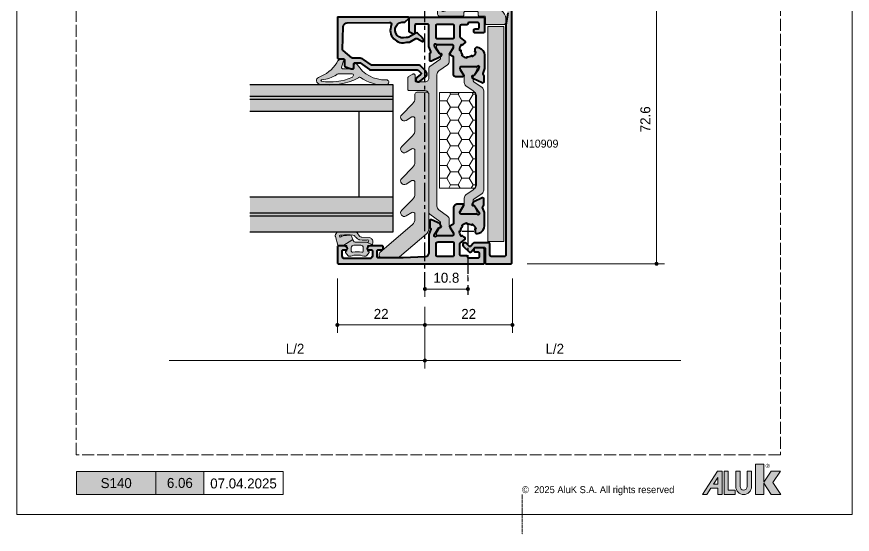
# Model space of a CAD drawing. Header units: millimetres. Extents: x -576 to 4430, y -1196 to 2690.
# Drawn here: x 1300 to 1510, y -5 to 125 of the extents above; entities that cross this region are included whole.
import ezdxf
from ezdxf.enums import TextEntityAlignment as Align

# ---------------------------------------------------------------- set-up
doc = ezdxf.new("R2010")
doc.units = ezdxf.units.MM
doc.header["$LTSCALE"] = 0.25
doc.header["$MEASUREMENT"] = 0
for name, pattern in [('ACAD_ISO02W100', [15, 12, -3]), ('CENTER', [2, 1.25, -0.25, 0.25, -0.25]), ('DOT2', [0.125, 0, -0.125])]:
    doc.linetypes.add(name, pattern=pattern)
doc.layers.get('0').update_dxf_attribs({"lineweight": 5})
doc.layers.get('Defpoints').update_dxf_attribs({"lineweight": 5})
for name, color, linetype in [('01_ALUK Logo', 7, 'Continuous'), ('ASSI', 1, 'CENTER'), ('GOMMA', 3, 'Continuous'), ('VETRO', 6, 'Continuous')]:
    doc.layers.add(name, color=color, linetype=linetype)
for name, color, linetype, lineweight in [('01_Aluminum', 4, 'Continuous', 40), ('01_Dimension', 251, 'Continuous', 9), ('01_External Border', 150, 'Continuous', 20), ('01_Fill Glass', 254, 'Continuous', 0), ('01_Fill Plastic', 253, 'Continuous', 0), ('01_Fill Polyamide', 10, 'Continuous', 0), ('01_Fill Various', 137, 'Continuous', 5), ('01_Glazing', 6, 'Continuous', 25), ('01_Plastic', 3, 'Continuous', 20), ('01_Polyamide', 201, 'Continuous', 20), ('01_Text', 40, 'Continuous', 25), ('01_Thin line', 8, 'Continuous', 9)]:
    doc.layers.add(name, color=color, linetype=linetype, lineweight=lineweight)
for name, color, linetype, lineweight, true_color in [('01_Fill 2°material', 7, 'Continuous', 0, 0xbfbfbf), ('01_Fill Aluminum', 7, 'Continuous', 0, 0xdcdcdc), ('01_Text [White]', 7, 'Continuous', 25, 0xffffff)]:
    doc.layers.add(name, color=color, linetype=linetype, lineweight=lineweight, true_color=true_color)
doc.layers.add('01_Fill Border Grey', color=7, linetype='Continuous', true_color=0x555655)
doc.layers.add('02_Block Frame', color=7, linetype='Continuous', lineweight=5, true_color=0xe2001a, plot=False)
doc.layers.add('02_Layout Grid', color=252, linetype='DOT2', lineweight=5, plot=False, transparency=0.5)
doc.styles.add('ALUK Main&Secondary Titles', font='GOTHIC.TTF')
doc.styles.add('Aluk Text', font='GOTHIC.TTF')
doc.styles.get("Standard").update_dxf_attribs({"font": 'arial.ttf'})
doc.dimstyles.new('ALUK Manual 1-1', dxfattribs={"dimtxt": 2.5, "dimasz": 1, "dimexe": 2, "dimexo": 4, "dimgap": 1.5, "dimtad": 3, "dimdec": 1, "dimdsep": 46, "dimtxsty": 'Aluk Text', "dimblk": 'DOT', "dimcen": 0, "dimclrd": 256, "dimclre": 256, "dimclrt": 2, "dimaunit": 1, "dimadec": 0, "dimazin": 0, "dimtfac": 0.7, "dimtdec": 1, "dimtmove": 0, "dimatfit": 3, "dimldrblk": 'DOT', "dimfxl": 1, "dimtolj": 2, "dimlwd": -1, "dimlwe": -1, "dimarcsym": 0})

# ---------------------------------------------------------------- blocks, each defined once
blk = doc.blocks.new('serie_')
at = {"layer": '01_Text [White]', "color": 7, "true_color": 0xffffff, "insert": (10, -2.87), "char_height": 2.5, "attachment_point": 5, "style": 'ALUK Main&Secondary Titles'}
blk.add_mtext_dynamic_manual_height_columns('S140', width=20, gutter_width=12.5, heights=[0], dxfattribs=at)
blk = doc.blocks.new('V31015')
at = {"layer": '01_Fill Plastic', "ltscale": 0.25}
h = blk.add_hatch(color=256, dxfattribs=at)
h.dxf.hatch_style = 1
h.paths.add_polyline_path([(4.54, -1.94, 0.243183), (5.6, 0.1), (5.6, 1.1, 0.414214), (5.1, 1.6), (0.8, 1.6, 0.414214), (0.5, 1.3), (0.5, -0.2, -0.414214), (0.2, -0.5), (-1, -0.5, 0.414214), (-1.3, -0.8), (-1.3, -1.4, -0.414214), (-1.6, -1.7), (-4.6, -1.7, -0.414214), (-4.9, -1.4), (-4.9, -0.8, 0.414214), (-5.2, -0.5), (-11, -0.5, 0.414214), (-11.5, -1), (-11.5, -2.1, 0.414214), (-10.8, -2.8, 0.414214), (-10.5, -2.5), (-10.5, -2, -0.414214), (-10.2, -1.7), (-10.03, -1.7, -0.267949), (-9.16, -2.2), (-8.17, -3.92, -0.131652), (-8.1, -4.17), (-8.1, -4.43, -0.131652), (-8.17, -4.68), (-9.16, -6.4, -0.267949), (-10.03, -6.9), (-10.2, -6.9, -0.414214), (-10.5, -6.6), (-10.5, -6.1, 0.414214), (-10.8, -5.8, 0.414214), (-11.5, -6.5), (-11.5, -7.62, -0.339454), (-11.87, -8.1), (-15.23, -9, 0.339454), (-15.6, -9.48), (-15.6, -9.9, 0.414214), (-14.6, -10.9), (-8.2, -10.9, 0.436487), (-7.7, -10.36), (-7.7, -10.1, -0.414214), (-7.5, -9.9), (-7.05, -9.9, 0.414214), (-6.8, -9.65), (-6.8, -9.25, 0.414214), (-7.05, -9), (-7.5, -9, -0.414214), (-7.7, -8.8), (-7.7, -7.81, -0.198912), (-7.56, -7.45), (-4.89, -4.79, -0.198912), (-4.68, -4.7), (-3.35, -4.7), (-3.05, -4.4), (-2.75, -4.7), (-1.43, -4.7, -0.198912), (-1.22, -4.79), (1.45, -7.45, -0.198912), (1.6, -7.81), (1.6, -8.8, -0.414214), (1.4, -9), (0.95, -9, 0.414214), (0.7, -9.25), (0.7, -9.65, 0.414214), (0.95, -9.9), (1.4, -9.9, -0.414214), (1.6, -10.1), (1.6, -10.4, 0.414214), (2.1, -10.9), (6.8, -10.9, 0.414214), (7.3, -10.4), (7.3, -4.4, 0.414214), (6.8, -3.9), (5.75, -3.9, 0.334223), (5.27, -4.26, 0.051425), (5.02, -5.68, -1), (3.02, -5.53, -0.058029), (3.42, -3.48, -0.163247)])
at = {"layer": '01_Plastic'}
blk.add_lwpolyline([(-7.7, -10.4, -0.414214), (-8.2, -10.9), (-14.6, -10.9, -0.414214), (-15.6, -9.9), (-15.6, -9.48, -0.339454), (-15.23, -9), (-11.87, -8.1, 0.339454), (-11.5, -7.62), (-11.5, -6.5, -0.414214), (-10.8, -5.8, -0.414214), (-10.5, -6.1), (-10.5, -6.6, 0.414214), (-10.2, -6.9), (-10.03, -6.9, 0.267949), (-9.16, -6.4), (-8.17, -4.68, 0.131652), (-8.1, -4.43), (-8.1, -4.17, 0.131652), (-8.17, -3.92), (-9.16, -2.2, 0.267949), (-10.03, -1.7), (-10.2, -1.7, 0.414214), (-10.5, -2), (-10.5, -2.5, -0.414214), (-10.8, -2.8, -0.414214), (-11.5, -2.1), (-11.5, -1, -0.414214), (-11, -0.5), (-5.2, -0.5, -0.414214), (-4.9, -0.8), (-4.9, -1.4, 0.414214), (-4.6, -1.7), (-1.6, -1.7, 0.414214), (-1.3, -1.4), (-1.3, -0.8, -0.414214), (-1, -0.5), (0.2, -0.5, 0.414214), (0.5, -0.2), (0.5, 1.3, -0.414214), (0.8, 1.6), (5.1, 1.6, -0.414214), (5.6, 1.1), (5.6, 0.1, -0.243183), (4.54, -1.94, 0.163247), (3.42, -3.48, 0.058029), (3.02, -5.53, 1), (5.02, -5.68, -0.051425), (5.27, -4.26, -0.334223), (5.75, -3.9), (6.8, -3.9, -0.414214), (7.3, -4.4), (7.3, -10.4, -0.414214), (6.8, -10.9), (2.1, -10.9, -0.414214), (1.6, -10.4), (1.6, -10.1, 0.414214), (1.4, -9.9), (0.95, -9.9, -0.414214), (0.7, -9.65), (0.7, -9.25, -0.414214), (0.95, -9), (1.4, -9, 0.414214), (1.6, -8.8), (1.6, -7.81, 0.198912), (1.45, -7.45), (-1.22, -4.79, 0.198912), (-1.43, -4.7), (-2.75, -4.7), (-3.05, -4.4), (-3.35, -4.7), (-4.68, -4.7, 0.198912), (-4.89, -4.79), (-7.56, -7.45, 0.198912), (-7.7, -7.81), (-7.7, -8.8, 0.414214), (-7.5, -9), (-7.05, -9, -0.414214), (-6.8, -9.25), (-6.8, -9.65, -0.414214), (-7.05, -9.9), (-7.5, -9.9, 0.414214), (-7.7, -10.1), (-7.7, -10.4)], format="xyb", dxfattribs=at)
blk = doc.blocks.new('U10120')
at = {"layer": '01_Fill Aluminum', "ltscale": 0.25}
h = blk.add_hatch(color=256, dxfattribs=at)
h.dxf.hatch_style = 1
h.paths.add_polyline_path([(31.97, 53.6, 0.111183), (31.37, 53.09), (31.13, 53.27, 0.176327), (30.7, 51.9), (31, 51.91, 0.176327), (31.48, 50.78), (31.26, 50.57, 0.176327), (32.54, 49.92), (32.58, 50.21, 0.176327), (33.78, 50.49), (33.94, 50.24, 0.176327), (34.81, 51.38), (34.52, 51.47, 0.086929), (34.6, 52.09, -0.506474), (35.22, 52.59), (35.51, 52.52, -0.340845), (37, 50.58), (37, 47.31), (36.53, 46.02, 0.359508), (36.65, 45.66, -0.263725), (36.8, 45.4), (36.8, 43.9, -0.548619), (36.37, 43.63), (34.22, 44.63, -0.176327), (34.08, 44.78), (33.86, 45.24, -0.57735), (34.06, 45.53), (34.17, 45.52, 0.267949), (34.45, 45.64), (35.55, 47.22, 0.046374), (35.58, 47.27), (35.67, 47.48, 0.858331), (35.18, 47.8, -0.213411), (34.95, 47.7), (31.1, 47.7, 0.529656), (30.82, 47.29, 0.235619), (30.84, 47.02), (31.77, 45.5, -0.585524), (31.6, 45.2), (29.7, 45.2, -0.414214), (29.2, 45.7), (29.2, 50.03, 0.267949), (29.05, 50.29), (28.3, 50.73, -0.421389), (28.23, 51), (29.16, 52.52, 0.235619), (29.18, 52.79, 0.529656), (28.9, 53.2), (25.05, 53.2, -0.213411), (24.82, 53.3, 0.858403), (24.33, 52.98), (24.42, 52.77, 0.046374), (24.45, 52.72), (25.55, 51.14, 0.340321), (25.9, 51.02, -0.656887), (26.14, 50.74), (25.92, 50.28, -0.176327), (25.78, 50.13), (23.63, 49.13, -0.548619), (23.2, 49.4), (23.2, 50.9, -0.263725), (23.34, 51.16, 0.361062), (23.47, 51.52), (23, 52.81), (23, 58.1, 0.414214), (22.7, 58.4), (19.8, 58.4, 0.414214), (19.5, 58.1), (19.5, 56.2, -0.414214), (19.2, 55.9), (19.08, 55.9, -0.131652), (18.93, 55.94), (18.15, 56.39, -0.267949), (18, 56.65), (18, 59.9, -0.414214), (18.3, 60.2), (36.7, 60.2, -0.414214), (37, 59.9), (37, 56.7, -0.414214), (36.5, 56.2), (34.6, 56.2, -0.414214), (34.3, 56.5), (34.3, 56.9, -0.414214), (34.6, 57.2), (35.3, 57.2, 0.414214), (35.6, 57.5), (35.6, 58.5, 0.414214), (35.3, 58.8), (33.1, 58.8, 0.413227), (32.8, 58.5, -0.413227), (32.5, 58.2), (31.1, 58.2, 0.414214), (30.8, 57.9), (30.8, 55.17, 0.234811), (30.92, 54.93), (32.01, 54.1, -0.55076)])
h.paths.add_polyline_path([(25.1, 54.7), (29, 54.7, 0.414214), (29.3, 55), (29.3, 58.1, 0.414214), (29, 58.4), (25.1, 58.4, 0.41415), (24.8, 58.1), (24.8, 55, 0.414277)], flags=16)
h = blk.add_hatch(color=256, dxfattribs=at)
h.dxf.hatch_style = 1
h.paths.add_polyline_path([(37, 10.97, 0.086513), (36.98, 11.07), (36.51, 12.37, -0.392793), (36.64, 12.67), (36.65, 12.67, 0.294413), (36.79, 12.89), (36.8, 14.46, 0.548619), (36.38, 14.74), (34.27, 13.79, 0.177976), (34.13, 13.65), (33.89, 13.14, 0.717549), (34.13, 12.85, -0.329769), (34.47, 12.73), (35.59, 11.1), (35.67, 10.92, -0.855531), (35.18, 10.6, 0.213411), (34.95, 10.7), (31.1, 10.7, -0.414214), (30.8, 11), (30.8, 11.22, -0.137872), (30.84, 11.38), (31.77, 12.9, 0.585524), (31.6, 13.2), (30.2, 13.2, 0.414214), (29.2, 12.2), (29.2, 8.37, -0.267949), (29.05, 8.11), (28.3, 7.67, 0.421389), (28.23, 7.4), (29.16, 5.88, -0.137872), (29.2, 5.72), (29.2, 5.5, -0.414214), (28.9, 5.2), (25.05, 5.2, 0.213411), (24.82, 5.1, -0.85546), (24.33, 5.42), (24.41, 5.6), (25.53, 7.23, -0.267949), (25.8, 7.36), (25.92, 7.35, 0.57735), (26.11, 7.64), (25.87, 8.15, 0.177976), (25.73, 8.29), (23.62, 9.24, 0.544467), (23.2, 8.96), (23.21, 7.39, 0.303984), (23.35, 7.17, -0.402738), (23.49, 6.87), (23.02, 5.57, 0.086513), (23, 5.47), (23, 0.95, -0.400839), (22.05, -0.05), (16.5, -0.3), (10.3, -0.3, -0.414214), (10, 0), (10, 1.4, -0.414214), (10.3, 1.7), (11.2, 1.7, 0.414214), (11.5, 2), (11.5, 2.4, 0.414214), (11.2, 2.7), (8.2, 2.7, 0.414214), (7.5, 2, 0.414214), (7.8, 1.7), (8.5, 1.7, -0.414214), (8.8, 1.4), (8.8, 0.2, -0.414214), (8.1, -0.5), (1.9, -0.5, -0.414214), (1.2, 0.2), (1.2, 1.4, -0.414214), (1.5, 1.7), (2.2, 1.7, 0.414214), (2.5, 2, 0.414214), (1.8, 2.7), (0.3, 2.7, 0.414214), (0, 2.4), (0, -1.5, 0.414214), (0.3, -1.8), (36.7, -1.8, 0.414214), (37, -1.5), (37, 1.7, 0.414214), (36.5, 2.2), (34.6, 2.2, 0.414214), (34.3, 1.9), (34.3, 1.5, 0.414214), (34.6, 1.2), (35.3, 1.2, -0.414214), (35.6, 0.9), (35.6, -0.1, -0.414214), (35.3, -0.4), (33.1, -0.4, -0.413227), (32.8, -0.1, 0.413227), (32.5, 0.2), (31.1, 0.2, -0.414214), (30.8, 0.5), (30.8, 3.23, -0.234811), (30.92, 3.47), (32.01, 4.3, 0.55076), (31.97, 4.8, -0.111183), (31.37, 5.31), (31.13, 5.13, -0.176327), (30.7, 6.5), (31, 6.49, -0.176327), (31.48, 7.62), (31.26, 7.83, -0.176327), (32.54, 8.48), (32.58, 8.19, -0.176327), (33.78, 7.91), (33.94, 8.16, -0.176327), (34.81, 7.02), (34.52, 6.93, -0.086929), (34.6, 6.31, 0.506474), (35.22, 5.81), (35.51, 5.88, 0.340845), (37, 7.82)])
h.paths.add_polyline_path([(29.3, 3.4), (29.3, 0.3, -0.414288), (29, 0), (25.3, 0, -0.414214), (24.8, 0.5), (24.8, 3.2, -0.414214), (25.3, 3.7), (29, 3.7, -0.414139)], flags=16)
at = {"layer": '01_Fill Polyamide', "ltscale": 0.25}
h = blk.add_hatch(color=256, dxfattribs=at)
h.dxf.hatch_style = 1
h.paths.add_polyline_path([(25.01, 45.7, -0.243523), (25.52, 46.68), (27.69, 48.21, 0.243523), (28.11, 49.03), (28.11, 50.49, -0.131571), (28.27, 51.09), (29.08, 52.49, 0.131571), (29.11, 52.59), (29.11, 52.8, 0.414214), (28.71, 53.2), (25.31, 53.2, 0.414214), (24.91, 52.8), (24.91, 52.59, 0.131571), (24.94, 52.49), (25.75, 51.09, -0.131571), (25.91, 50.49), (25.91, 49.8, -0.243523), (25.78, 49.56), (23.22, 47.75, 0.243523), (23.01, 47.34), (23.01, 44.9, -0.414214), (22.01, 43.9), (19.81, 43.9, -0.414214), (19.51, 44.2), (19.51, 45.6, 0.474297), (19.15, 45.89, 0.183081), (18.94, 45.86), (17.86, 45.24, 0.267949), (17.71, 44.98), (17.71, 42, 0.414214), (18.01, 41.7), (22.01, 41.7, -0.414214), (23.01, 40.7), (23.01, 11.06, 0.243523), (23.22, 10.65), (25.78, 8.84, -0.243523), (25.91, 8.6), (25.91, 7.91, -0.131571), (25.75, 7.32), (24.94, 5.91, 0.131571), (24.91, 5.81), (24.91, 5.6, 0.414214), (25.31, 5.2), (28.71, 5.2, 0.414214), (29.11, 5.6), (29.11, 5.81, 0.131571), (29.08, 5.91), (28.27, 7.32, -0.131571), (28.11, 7.91), (28.11, 9.37, 0.243523), (27.69, 10.19), (25.52, 11.72, -0.243523), (25.01, 12.7)])
h = blk.add_hatch(color=256, dxfattribs=at)
h.dxf.hatch_style = 1
h.paths.add_polyline_path([(36.79, 41.69, 0.244698), (36.36, 42.51), (34.3, 43.95, -0.244698), (34.09, 44.36), (34.09, 44.99, -0.131652), (34.25, 45.59), (35.05, 46.97, 0.204277), (35.08, 47.2, 0.487742), (34.69, 47.7), (31.29, 47.7, 0.487742), (30.9, 47.2, 0.204277), (30.93, 46.97), (31.73, 45.59, -0.131652), (31.89, 44.99), (31.89, 43.75, 0.243523), (32.31, 42.94), (34.14, 41.64, -0.243523), (34.99, 40.01), (34.99, 18.42, -0.244698), (34.14, 16.78), (32.31, 15.51, 0.244698), (31.89, 14.69), (31.89, 13.41, -0.131652), (31.73, 12.81), (30.93, 11.43, 0.204277), (30.9, 11.2, 0.487742), (31.29, 10.7), (34.69, 10.7, 0.487742), (35.08, 11.2, 0.204277), (35.05, 11.43), (34.25, 12.81, -0.131652), (34.09, 13.41), (34.09, 14.05, -0.244698), (34.3, 14.46), (36.36, 15.9, 0.244698), (36.79, 16.72)])
at = {"layer": '01_Aluminum'}
for points in [[(24.42, 52.77, 0.046374), (24.45, 52.72), (25.55, 51.14, 0.267949), (25.82, 51.02), (25.94, 51.03, -0.57735), (26.14, 50.74), (25.92, 50.28, -0.176327), (25.78, 50.13), (23.63, 49.13, -0.548619), (23.2, 49.4), (23.2, 50.9, -0.263725), (23.34, 51.16, 0.359508), (23.47, 51.52), (23, 52.81), (23, 58.1, 0.414214), (22.7, 58.4), (19.8, 58.4, 0.414214), (19.5, 58.1), (19.5, 56.2, -0.414214), (19.2, 55.9), (19.08, 55.9, -0.131652), (18.93, 55.94), (18.15, 56.39, -0.267949), (18, 56.65), (18, 59.9, -0.414214), (18.3, 60.2), (36.7, 60.2, -0.414214), (37, 59.9), (37, 56.7, -0.414214), (36.5, 56.2), (34.6, 56.2, -0.414214), (34.3, 56.5), (34.3, 56.9, -0.414214), (34.6, 57.2), (35.3, 57.2, 0.414214), (35.6, 57.5), (35.6, 58.5, 0.414214), (35.3, 58.8), (33.1, 58.8, 0.413227), (32.8, 58.5, -0.413227), (32.5, 58.2), (31.1, 58.2, 0.414214), (30.8, 57.9), (30.8, 55.17, 0.234811), (30.92, 54.93), (32.01, 54.1, -0.55076), (31.97, 53.6, 0.111183), (31.37, 53.09), (31.13, 53.27, 0.176327), (30.7, 51.9), (31, 51.91, 0.176327), (31.48, 50.78), (31.26, 50.57, 0.176327), (32.54, 49.92), (32.58, 50.21, 0.176327), (33.78, 50.49), (33.94, 50.24, 0.176327), (34.81, 51.38), (34.52, 51.47, 0.086929), (34.6, 52.09, -0.506474), (35.22, 52.59), (35.51, 52.52, -0.340845), (37, 50.58), (37, 47.36, -0.088182), (36.98, 47.26), (36.53, 46.02, 0.359508), (36.65, 45.66, -0.263725), (36.8, 45.4), (36.8, 43.9, -0.548619), (36.37, 43.63), (34.22, 44.63, -0.176327), (34.08, 44.78), (33.86, 45.24, -0.57735), (34.06, 45.53), (34.17, 45.52, 0.267949), (34.45, 45.64), (35.55, 47.22, 0.046374), (35.58, 47.27), (35.67, 47.48, 0.858403), (35.18, 47.8, -0.213411), (34.95, 47.7), (31.1, 47.7, 0.414214), (30.8, 47.4), (30.8, 47.18, 0.137872), (30.84, 47.02), (31.77, 45.5, -0.585524), (31.6, 45.2), (29.7, 45.2, -0.414214), (29.2, 45.7), (29.2, 50.03, 0.267949), (29.05, 50.29), (28.3, 50.73, -0.421389), (28.23, 51), (29.16, 52.52, 0.137872), (29.2, 52.68), (29.2, 52.9, 0.414214), (28.9, 53.2), (25.05, 53.2, -0.213411), (24.82, 53.3, 0.858403), (24.33, 52.98)], [(24.8, 55), (24.8, 58.1, -0.414152), (25.1, 58.4), (29, 58.4, -0.414214), (29.3, 58.1), (29.3, 55, -0.414214), (29, 54.7), (25.1, 54.7, -0.414275)], [(30.7, 6.5), (31, 6.49, -0.176327), (31.48, 7.62), (31.26, 7.83, -0.176327), (32.54, 8.48), (32.58, 8.19, -0.176327), (33.78, 7.91), (33.94, 8.16, -0.176327), (34.81, 7.02), (34.52, 6.93, -0.086929), (34.6, 6.31, 0.506474), (35.22, 5.81), (35.51, 5.88, 0.340845), (37, 7.82), (37, 10.97, 0.086513), (36.98, 11.07), (36.51, 12.37, -0.392793), (36.64, 12.67), (36.65, 12.67, 0.294413), (36.79, 12.89), (36.8, 14.46, 0.548619), (36.38, 14.74), (34.27, 13.79, 0.177976), (34.13, 13.65), (33.89, 13.14, 0.57735), (34.08, 12.85), (34.2, 12.86, -0.267949), (34.47, 12.73), (35.59, 11.1), (35.67, 10.92, -0.85546), (35.18, 10.6, 0.213411), (34.95, 10.7), (31.1, 10.7, -0.414214), (30.8, 11), (30.8, 11.22, -0.137872), (30.84, 11.38), (31.77, 12.9, 0.585524), (31.6, 13.2), (30.2, 13.2, 0.414214), (29.2, 12.2), (29.2, 8.37, -0.267949), (29.05, 8.11), (28.3, 7.67, 0.421389), (28.23, 7.4), (29.16, 5.88, -0.137872), (29.2, 5.72), (29.2, 5.5, -0.414214), (28.9, 5.2), (25.05, 5.2, 0.213411), (24.82, 5.1, -0.85546), (24.33, 5.42), (24.41, 5.6), (25.53, 7.23, -0.267949), (25.8, 7.36), (25.92, 7.35, 0.57735), (26.11, 7.64), (25.87, 8.15, 0.177976), (25.73, 8.29), (23.62, 9.24, 0.548619), (23.2, 8.96), (23.21, 7.39, 0.294413), (23.34, 7.17), (23.36, 7.17, -0.392793), (23.49, 6.87), (23.02, 5.57, 0.086513), (23, 5.47), (23, 0.95, -0.400839), (22.05, -0.05), (16.5, -0.3), (10.3, -0.3, -0.414214), (10, 0), (10, 1.4, -0.414214), (10.3, 1.7), (11.2, 1.7, 0.414214), (11.5, 2), (11.5, 2.4, 0.414214), (11.2, 2.7), (8.2, 2.7, 0.414214), (7.5, 2, 0.414214), (7.8, 1.7), (8.5, 1.7, -0.414214), (8.8, 1.4), (8.8, 0.2, -0.414214), (8.1, -0.5), (1.9, -0.5, -0.414214), (1.2, 0.2), (1.2, 1.4, -0.414214), (1.5, 1.7), (2.2, 1.7, 0.414214), (2.5, 2, 0.414214), (1.8, 2.7), (0.3, 2.7, 0.414214), (0, 2.4), (0, -1.5, 0.414214), (0.3, -1.8), (36.7, -1.8, 0.414214), (37, -1.5), (37, 1.7, 0.414214), (36.5, 2.2), (34.6, 2.2, 0.414214), (34.3, 1.9), (34.3, 1.5, 0.414214), (34.6, 1.2), (35.3, 1.2, -0.414214), (35.6, 0.9), (35.6, -0.1, -0.414214), (35.3, -0.4), (33.1, -0.4, -0.413227), (32.8, -0.1, 0.413227), (32.5, 0.2), (31.1, 0.2, -0.414214), (30.8, 0.5), (30.8, 3.23, -0.234811), (30.92, 3.47), (32.01, 4.3, 0.55076), (31.97, 4.8, -0.111183), (31.37, 5.31), (31.13, 5.13, -0.176327)], [(24.8, 0.5), (24.8, 3.2, -0.414214), (25.3, 3.7), (29, 3.7, -0.414184), (29.3, 3.4), (29.3, 0.3, -0.414244), (29, 0), (25.3, 0, -0.414214)]]:
    blk.add_lwpolyline(points, format="xyb", close=True, dxfattribs=at)
at = {"layer": '01_Polyamide'}
blk.add_lwpolyline([(27.69, 48.21), (25.52, 46.68, 0.243523), (25.01, 45.7), (25.01, 12.7, 0.243523), (25.52, 11.72), (27.69, 10.19, -0.243523), (28.11, 9.37), (28.11, 7.91, 0.131571), (28.27, 7.32), (29.08, 5.91, -0.131571), (29.11, 5.81), (29.11, 5.6, -0.414214), (28.71, 5.2), (25.31, 5.2, -0.414214), (24.91, 5.6), (24.91, 5.81, -0.131571), (24.94, 5.91), (25.75, 7.32, 0.131571), (25.91, 7.91), (25.91, 8.6, 0.243523), (25.78, 8.84), (23.22, 10.65, -0.243523), (23.01, 11.06), (23.01, 40.7, 0.414214), (22.01, 41.7), (18.01, 41.7, -0.414214), (17.71, 42), (17.71, 44.98, -0.267949), (17.86, 45.24), (18.94, 45.86, -0.131652), (19.09, 45.9), (19.21, 45.9, -0.414214), (19.51, 45.6), (19.51, 44.2, 0.414214), (19.81, 43.9), (22.01, 43.9, 0.414214), (23.01, 44.9), (23.01, 47.34, -0.243523), (23.22, 47.75), (25.78, 49.56, 0.243523), (25.91, 49.8), (25.91, 50.49, 0.131571), (25.75, 51.09), (24.94, 52.49, -0.131571), (24.91, 52.59), (24.91, 52.8, -0.414214), (25.31, 53.2), (28.71, 53.2, -0.414214), (29.11, 52.8), (29.11, 52.59, -0.131571), (29.08, 52.49), (28.27, 51.09, 0.131571), (28.11, 50.49), (28.11, 49.03, -0.243523)], format="xyb", close=True, dxfattribs=at)
at = {"layer": '01_Polyamide', "extrusion": (0, 0, -1)}
blk.add_lwpolyline([(-35.09, 47.3), (-35.09, 47.12, 0.131652), (-35.05, 46.97), (-34.25, 45.59, -0.131652), (-34.09, 44.99), (-34.09, 44.36, -0.244698), (-34.3, 43.95), (-36.36, 42.51, 0.244698), (-36.79, 41.69), (-36.79, 16.72, 0.244698), (-36.36, 15.9), (-34.3, 14.46, -0.244698), (-34.09, 14.05), (-34.09, 13.41, -0.131652), (-34.25, 12.81), (-35.05, 11.43, 0.131652), (-35.09, 11.28), (-35.09, 11.1, 0.414214), (-34.69, 10.7), (-31.29, 10.7, 0.414214), (-30.89, 11.1), (-30.89, 11.28, 0.131652), (-30.93, 11.43), (-31.73, 12.81, -0.131652), (-31.89, 13.41), (-31.89, 14.69, 0.244698), (-32.31, 15.51), (-34.14, 16.78, -0.244698), (-34.99, 18.42), (-34.99, 40.01, -0.243523), (-34.14, 41.64), (-32.31, 42.94, 0.243523), (-31.89, 43.75), (-31.89, 44.99, -0.131652), (-31.73, 45.59), (-30.93, 46.97, 0.131652), (-30.89, 47.12), (-30.89, 47.3, 0.414214), (-31.29, 47.7), (-34.69, 47.7, 0.414214)], format="xyb", close=True, dxfattribs=at)
blk = doc.blocks.new('V09050')
at = {"layer": '01_Fill Plastic'}
blk.add_hatch(color=256, dxfattribs=at).paths.add_polyline_path([(0.78, -5.64, 0.178558), (0.9, -5.32), (0.9, -1, 0.414214), (0.4, -0.5), (0.01, -0.5, 0.219427), (-0.37, -0.68), (-7.31, -8.8, -0.219427), (-8.83, -9.5), (-9.95, -9.5, -0.57735), (-10.39, -8.75), (-9.52, -7.25, 0.876976), (-10.94, -6.16), (-13.69, -8.91, -0.198912), (-15.1, -9.5), (-17.95, -9.5, -0.57735), (-18.39, -8.75), (-17.52, -7.25, 0.876976), (-18.94, -6.16), (-21.69, -8.91, -0.198912), (-23.1, -9.5), (-25.95, -9.5, -0.57735), (-26.39, -8.75), (-25.52, -7.25, 0.876976), (-26.94, -6.16), (-29.69, -8.91, -0.198912), (-31.1, -9.5), (-33.95, -9.5, -0.57735), (-34.39, -8.75), (-33.52, -7.25, 0.876976), (-34.94, -6.16), (-37.69, -8.91, -0.198912), (-39.1, -9.5), (-40.1, -9.5, 0.414214), (-40.6, -10), (-40.6, -12.5, 0.414214), (-40.1, -13), (-6.43, -13, 0.219427), (-4.91, -12.3)])
at = {"layer": '01_Plastic'}
blk.add_lwpolyline([(-40.6, -10, -0.414214), (-40.1, -9.5), (-39.1, -9.5, 0.198912), (-37.69, -8.91), (-34.94, -6.16, -0.876976), (-33.52, -7.25), (-34.39, -8.75, 0.57735), (-33.95, -9.5), (-31.1, -9.5, 0.198912), (-29.69, -8.91), (-26.94, -6.16, -0.876976), (-25.52, -7.25), (-26.39, -8.75, 0.57735), (-25.95, -9.5), (-23.1, -9.5, 0.198912), (-21.69, -8.91), (-18.94, -6.16, -0.876976), (-17.52, -7.25), (-18.39, -8.75, 0.57735), (-17.95, -9.5), (-15.1, -9.5, 0.198912), (-13.69, -8.91), (-10.94, -6.16, -0.876976), (-9.52, -7.25), (-10.39, -8.75, 0.57735), (-9.95, -9.5), (-8.83, -9.5, 0.219427), (-7.31, -8.8), (-0.37, -0.68, -0.219427), (0.01, -0.5), (0.4, -0.5, -0.414214), (0.9, -1), (0.9, -5.32, -0.178558), (0.78, -5.64), (-4.91, -12.3, -0.219427), (-6.43, -13), (-40.1, -13, -0.414214), (-40.6, -12.5)], format="xyb", close=True, dxfattribs=at)
blk = doc.blocks.new('V23003')
at = {"layer": '01_Fill Various'}
h = blk.add_hatch(dxfattribs=at)
h.set_pattern_fill('HONEY', color=256, scale=15)
h.paths.add_polyline_path([(1.9, -10.2), (-7.1, -10.2), (-7.1, -34.2), (1.9, -34.2)])
at = {"layer": '01_Thin line'}
blk.add_lwpolyline([(-7.1, -10.2), (1.9, -10.2), (1.9, -34.2), (-7.1, -34.2)], close=True, dxfattribs=at)
blk = doc.blocks.new('V20009')
at = {"layer": '01_Fill Plastic'}
blk.add_hatch(color=256, dxfattribs=at).paths.add_polyline_path([(-5, 51.4), (-9, 51.4), (-9, -2.6), (-5, -2.6)])
at = {"layer": '01_Plastic'}
blk.add_lwpolyline([(-5, -2.6), (-9, -2.6), (-9, 51.4), (-5, 51.4)], close=True, dxfattribs=at)
blk = doc.blocks.new('N10822')
at = {"layer": '01_Fill Aluminum', "ltscale": 0.25}
h = blk.add_hatch(color=256, dxfattribs=at)
h.dxf.hatch_style = 1
h.paths.add_polyline_path([(18.3, 0.1, 0.414214), (18.1, 0.3), (0.5, 0.3, 0.668179), (0.36, -0.04), (1.23, -0.92, 0.239713), (1.49, -1, -1.314619), (1.05, -4.83, 0.096472), (0.94, -4.81), (0.5, -4.81, -0.131652), (0.35, -4.77), (-1.45, -3.73, 0.32492), (-1.8, -3.77), (-3.06, -4.9, 0.221443), (-3.39, -5.68, 0.543658), (-3.1, -5.84), (-1.75, -5.11, -0.260828), (-1.45, -5.11), (0.03, -5.97, 0.131652), (0.18, -6.01), (0.73, -6.01, -0.077954), (0.82, -6.02, 0.639471), (4.76, -1.75, -0.535663), (5.22, -1.06), (15.84, -1.19, -0.402203), (16.83, -2.16), (16.99, -7.85, -0.237824), (16.88, -8.1), (14.69, -9.93, -0.175595), (14.5, -10), (12.9, -10, 0.153915), (11.76, -10.36), (9.83, -11.71, -0.153915), (9.54, -11.8), (-2.02, -11.8, 0.198912), (-2.73, -12.09), (-3.9, -13.27, 0.457988), (-3.79, -14.78), (-2.36, -15.88, 1), (-1.63, -14.92), (-2.62, -14.16, -0.452966), (-2.65, -13.71), (-2.03, -13.09, -0.198912), (-1.81, -13), (9.92, -13, 0.153915), (10.21, -12.91), (12.57, -11.25, -0.153915), (12.75, -11.2), (13.9, -11.2, -0.414214), (14.2, -11.5), (14.2, -12.4, 0.414214), (14.5, -12.7), (14.77, -12.7, 0.078702), (14.86, -12.69), (16.29, -12.22, 0.32492), (16.5, -11.93), (16.5, -10.5, -0.414214), (16.8, -10.2), (18, -10.2, 0.414214), (18.3, -9.9)])
at = {"layer": '01_Aluminum'}
blk.add_lwpolyline([(0.82, -6.02, 0.077954), (0.73, -6.01), (0.18, -6.01, -0.131652), (0.03, -5.97), (-1.45, -5.11, 0.260828), (-1.75, -5.11), (-3.1, -5.84, -0.568509), (-3.39, -5.67), (-3.39, -5.65, -0.212557), (-3.06, -4.9), (-1.8, -3.77, -0.32492), (-1.45, -3.73), (0.35, -4.77, 0.131652), (0.5, -4.81), (0.94, -4.81, -0.096472), (1.05, -4.83, 1.314619), (1.49, -1, -0.239713), (1.23, -0.92), (0.36, -0.04, -0.668179), (0.5, 0.3), (18.1, 0.3, -0.414214), (18.3, 0.1), (18.3, -9.9, -0.414216), (18, -10.2), (16.8, -10.2, 0.414214), (16.5, -10.5), (16.5, -11.93, -0.32492), (16.29, -12.22), (14.86, -12.69, -0.078702), (14.77, -12.7), (14.5, -12.7, -0.414214), (14.2, -12.4), (14.2, -11.5, 0.414214), (13.9, -11.2), (12.75, -11.2, 0.153915), (12.57, -11.25), (10.21, -12.91, -0.153915), (9.92, -13), (-1.81, -13, 0.198912), (-2.03, -13.09), (-2.65, -13.71, 0.452966), (-2.62, -14.16), (-1.63, -14.92, -1), (-2.36, -15.88), (-3.79, -14.78, -0.457988), (-3.9, -13.27), (-2.73, -12.09, -0.198912), (-2.02, -11.8), (9.54, -11.8, 0.153915), (9.83, -11.71), (11.76, -10.36, -0.153915), (12.9, -10), (14.5, -10, 0.175595), (14.69, -9.93), (16.88, -8.1, 0.237824), (16.99, -7.85), (16.83, -2.16, 0.402203), (15.84, -1.19), (5.23, -1.06, 0.542071), (4.76, -1.75, -0.639471)], format="xyb", close=True, dxfattribs=at)
blk = doc.blocks.new('809120')
at = {"layer": '01_Fill Plastic', "ltscale": 0.25}
h = blk.add_hatch(color=256, dxfattribs=at)
h.dxf.hatch_style = 1
h.paths.add_polyline_path([(-9.32, -2.78, 1.248095), (-9.27, -3.97, 0.180641), (-2.91, -2.16, -0.571388), (-2.39, -2.31, 0.168668), (7.45, -3.84, 0.698506), (7.61, -2.17, -0.159099), (3.03, 1.47, 0.302817), (1.73, 2.5, 0.536771), (1.31, 1.97), (1.84, 0.39, -0.511773), (1.55, 0), (-1.05, 0, -0.414214), (-1.35, 0.3), (-1.35, 0.9, 0.752498), (-2.1, 1.11, -0.27203)])
h.paths.add_polyline_path([(-0.88, -1.3), (2.72, -1.3, -0.138334), (3.09, -1.49, 0.117417), (6.79, -2.77, -0.964685), (6.87, -3.15, -0.136865), (-0.77, -2.2, -0.234974), (-1.15, -1.61, -0.505344)], flags=16)
at = {"layer": '01_Plastic'}
for points in [[(-1.35, 0.9, 0.752498), (-2.1, 1.11, -0.27203), (-9.32, -2.78, 1.248095), (-9.27, -3.97, 0.180641), (-2.91, -2.16, -0.571388), (-2.39, -2.31, 0.168668), (7.45, -3.84, 0.698506), (7.61, -2.17, -0.159099), (3.03, 1.47, 0.302817), (1.73, 2.5, 0.536771), (1.31, 1.97), (1.84, 0.39, -0.511773), (1.55, 0), (-1.05, 0, -0.414214), (-1.35, 0.3)], [(6.87, -3.15, -0.136865), (-0.77, -2.2, -0.234974), (-1.15, -1.61, -0.505344), (-0.88, -1.3), (2.72, -1.3, -0.138334), (3.09, -1.49, 0.117417), (6.79, -2.77, -0.964685)]]:
    blk.add_lwpolyline(points, format="xyb", close=True, dxfattribs=at)
blk = doc.blocks.new('_Dot')
at = {"color": 0, "linetype": 'ByBlock', "lineweight": -2}
blk.add_line((-0.5, 0), (-1, 0), dxfattribs=at)
at = {"color": 0, "linetype": 'ByBlock', "const_width": 0.5}
blk.add_lwpolyline([(-0.25, 0, 1), (0.25, 0, 1)], format="xyb", close=True, dxfattribs=at)
blk = doc.blocks.new('*D130')
at = {"layer": '01_Dimension', "ltscale": 0.25, "transparency": 16777216}
for p, q in [((1428.09, 135.56), (1462.81, 135.56)), ((1460.81, 63.96), (1460.81, 134.56)), ((1428.29, 62.96), (1462.81, 62.96))]:
    blk.add_line(p, q, dxfattribs=at)
at = {"layer": 'Defpoints', "color": 0, "ltscale": 0.25, "transparency": 16777216}
for p in [(1424.09, 135.56), (1460.81, 135.56), (1424.29, 62.96)]:
    blk.add_point(p, dxfattribs=at)
at = {"layer": '01_Dimension', "ltscale": 0.25, "transparency": 16777216}
for p, rotation in [((1460.81, 135.56), 90), ((1460.81, 62.96), 270)]:
    blk.add_blockref('_Dot', p, dxfattribs=dict(at, rotation=rotation))
at = {"layer": '01_Dimension', "color": 2, "ltscale": 0.25, "transparency": 16777216, "insert": (1458, 99.26), "char_height": 2.5, "attachment_point": 5, "rotation": 90, "style": 'Aluk Text'}
blk.add_mtext('\\A2;72.6', dxfattribs=at)
blk = doc.blocks.new('*D133')
at = {"layer": '01_Dimension', "ltscale": 0.25, "transparency": 16777216}
for p, q in [((1380.59, 59.26), (1380.59, 45.59)), ((1402.59, 52.14), (1402.59, 45.59)), ((1381.59, 47.59), (1401.59, 47.59))]:
    blk.add_line(p, q, dxfattribs=at)
at = {"layer": 'Defpoints', "color": 0, "ltscale": 0.25, "transparency": 16777216}
for p in [(1380.59, 63.26), (1402.59, 56.14), (1402.59, 47.59)]:
    blk.add_point(p, dxfattribs=at)
at = {"layer": '01_Dimension', "ltscale": 0.25, "transparency": 16777216, "rotation": 180}
blk.add_blockref('_Dot', (1380.59, 47.59), dxfattribs=at)
at = {"layer": '01_Dimension', "ltscale": 0.25, "transparency": 16777216}
blk.add_blockref('_Dot', (1402.59, 47.59), dxfattribs=at)
at = {"layer": '01_Dimension', "color": 2, "ltscale": 0.25, "transparency": 16777216, "insert": (1391.59, 50.37), "char_height": 2.5, "attachment_point": 5, "style": 'Aluk Text'}
blk.add_mtext('\\A2;22', dxfattribs=at)
blk = doc.blocks.new('*D134')
at = {"layer": '01_Dimension', "ltscale": 0.25, "transparency": 16777216}
for p, q in [((1424.59, 59.26), (1424.59, 45.59)), ((1402.59, 52.14), (1402.59, 45.59)), ((1403.59, 47.59), (1423.59, 47.59))]:
    blk.add_line(p, q, dxfattribs=at)
at = {"layer": 'Defpoints', "color": 0, "ltscale": 0.25, "transparency": 16777216}
for p in [(1424.59, 63.26), (1402.59, 56.14), (1424.59, 47.59)]:
    blk.add_point(p, dxfattribs=at)
at = {"layer": '01_Dimension', "ltscale": 0.25, "transparency": 16777216, "rotation": 180}
blk.add_blockref('_Dot', (1402.59, 47.59), dxfattribs=at)
at = {"layer": '01_Dimension', "ltscale": 0.25, "transparency": 16777216}
blk.add_blockref('_Dot', (1424.59, 47.59), dxfattribs=at)
at = {"layer": '01_Dimension', "color": 2, "ltscale": 0.25, "transparency": 16777216, "insert": (1413.59, 50.37), "char_height": 2.5, "attachment_point": 5, "style": 'Aluk Text'}
blk.add_mtext('\\A2;22', dxfattribs=at)
blk = doc.blocks.new('*D135')
at = {"layer": '01_Dimension', "ltscale": 0.25, "transparency": 16777216}
for p, q in [((1402.59, 52.14), (1402.59, 36.64)), ((1338.32, 38.64), (1401.59, 38.64))]:
    blk.add_line(p, q, dxfattribs=at)
at = {"layer": 'Defpoints', "color": 0, "ltscale": 0.25, "transparency": 16777216}
for p in [(1402.59, 56.14), (1402.59, 38.64), (1338.32, 34.15)]:
    blk.add_point(p, dxfattribs=at)
at = {"layer": '01_Dimension', "ltscale": 0.25, "transparency": 16777216}
blk.add_blockref('_Dot', (1402.59, 38.64), dxfattribs=at)
at = {"layer": '01_Dimension', "color": 2, "ltscale": 0.25, "transparency": 16777216, "insert": (1369.96, 41.59), "char_height": 2.5, "attachment_point": 5, "style": 'Aluk Text'}
blk.add_mtext('\\A2;L/2', dxfattribs=at)
blk = doc.blocks.new('_None')
blk = doc.blocks.new('*D136')
at = {"layer": '01_Dimension', "ltscale": 0.25, "transparency": 16777216}
for p, q in [((1402.59, 52.14), (1402.59, 36.64)), ((1466.87, 38.64), (1403.59, 38.64))]:
    blk.add_line(p, q, dxfattribs=at)
at = {"layer": 'Defpoints', "color": 0, "ltscale": 0.25, "transparency": 16777216}
for p in [(1402.59, 56.14), (1402.59, 38.64), (1466.87, 34.15)]:
    blk.add_point(p, dxfattribs=at)
at = {"layer": '01_Dimension', "ltscale": 0.25, "transparency": 16777216, "rotation": 180}
blk.add_blockref('_Dot', (1402.59, 38.64), dxfattribs=at)
at = {"layer": '01_Dimension', "color": 2, "ltscale": 0.25, "transparency": 16777216, "insert": (1435.23, 41.59), "char_height": 2.5, "attachment_point": 5, "style": 'Aluk Text'}
blk.add_mtext('\\A2;L/2', dxfattribs=at)
blk = doc.blocks.new('*D137')
at = {"layer": '01_Dimension', "ltscale": 0.25, "transparency": 16777216}
for p, q in [((1413.39, 60.14), (1413.39, 58.62)), ((1402.59, 58.17), (1402.59, 54.62)), ((1403.59, 56.62), (1412.39, 56.62))]:
    blk.add_line(p, q, dxfattribs=at)
at = {"layer": 'Defpoints', "color": 0, "ltscale": 0.25, "transparency": 16777216}
for p in [(1402.59, 62.17), (1413.39, 56.62), (1413.39, 56.14)]:
    blk.add_point(p, dxfattribs=at)
at = {"layer": '01_Dimension', "ltscale": 0.25, "transparency": 16777216, "rotation": 180}
blk.add_blockref('_Dot', (1402.59, 56.62), dxfattribs=at)
at = {"layer": '01_Dimension', "ltscale": 0.25, "transparency": 16777216}
blk.add_blockref('_Dot', (1413.39, 56.62), dxfattribs=at)
at = {"layer": '01_Dimension', "color": 2, "ltscale": 0.25, "transparency": 16777216, "insert": (1407.99, 59.43), "char_height": 2.5, "attachment_point": 5, "style": 'Aluk Text'}
blk.add_mtext('\\A2;10.8', dxfattribs=at)
blk = doc.blocks.new('A$C14581')
at = {"layer": '01_Text', "insert": (0, -0.19), "char_height": 2, "attachment_point": 7, "style": 'Aluk Text'}
blk.add_mtext_dynamic_manual_height_columns('{\\fPoppins|b0|i0|c0|p2;\\H0.875x;©  2025 AluK S.A. All rights reserved}', width=51.3351, gutter_width=204.25, heights=[0], dxfattribs=at)
blk = doc.blocks.new('AluK Logo')
at = {"layer": '01_ALUK Logo', "true_color": 0xe2001a}
h = blk.add_hatch(color=242, dxfattribs=at)
h.dxf.hatch_style = 1
h.paths.add_polyline_path([(18.02, 3.04), (19.92, 5.98), (17.56, 5.98), (15.66, 3.11), (15.66, 7.76), (13.58, 7.76), (13.58, 0), (15.66, 0), (15.66, 2.93), (17.53, 0), (20, 0)])
at = {"layer": '01_ALUK Logo', "true_color": 0x323338}
h = blk.add_hatch(color=250, dxfattribs=at)
h.dxf.hatch_style = 1
h.paths.add_polyline_path([(3.94, 0), (5.02, 0), (5.02, 5.96), (3.87, 5.96), (0, 0), (1.15, 0), (2.2, 1.63), (3.94, 1.63)])
h.paths.add_polyline_path([(3.95, 2.64), (2.86, 2.64), (3.95, 4.31)], flags=16)
h = blk.add_hatch(color=250, dxfattribs=at)
h.dxf.hatch_style = 1
h.paths.add_polyline_path([(6.62, 1.12), (6.62, 5.97), (5.53, 5.97), (5.53, 0), (8.38, 0), (8.38, 1.12)])
h = blk.add_hatch(color=250, dxfattribs=at)
h.dxf.hatch_style = 1
h.paths.add_polyline_path([(12.57, 5.97), (11.43, 5.97), (11.43, 2.02, -1), (9.65, 2.02), (9.65, 5.97), (8.52, 5.97), (8.52, 2.02, 0.999791), (12.57, 2.02)])
at = {"layer": '01_ALUK Logo', "color": 242, "lineweight": 0, "true_color": 0xe2001a}
blk.add_lwpolyline([(17.53, 0), (20, 0), (18.02, 3.04), (19.92, 5.98), (17.56, 5.98), (15.66, 3.11), (15.66, 7.76), (13.58, 7.76), (13.58, 0), (15.66, 0), (15.66, 2.93)], close=True, dxfattribs=at)
at = {"layer": '01_ALUK Logo', "color": 250, "lineweight": 0, "true_color": 0x323338}
for points in [[(2.2, 1.63), (3.94, 1.63), (3.94, 0), (5.02, 0), (5.02, 5.96), (3.87, 5.96), (0, 0), (1.15, 0)], [(2.86, 2.64), (3.95, 4.31), (3.95, 2.64)], [(8.38, 0), (8.38, 1.12), (6.62, 1.12), (6.62, 5.97), (5.53, 5.97), (5.53, 0)]]:
    blk.add_lwpolyline(points, close=True, dxfattribs=at)
blk.add_lwpolyline([(9.65, 2.02), (9.65, 5.97), (8.52, 5.97), (8.52, 2.02, 1), (12.57, 2.02), (12.57, 5.97), (11.43, 5.97), (11.43, 2.02, -1)], format="xyb", close=True, dxfattribs=at)
at = {"layer": '01_ALUK Logo', "color": 242, "lineweight": 0, "true_color": 0xe2001a, "insert": (16.69, 7.28), "char_height": 1.06, "attachment_point": 5}
blk.add_mtext_dynamic_manual_height_columns('®', width=0.2845, gutter_width=0.756, heights=[0], dxfattribs=at)
blk = doc.blocks.new('PAGE pari')
at = {"layer": '02_Block Frame'}
blk.add_lwpolyline([(0, 0), (0, 297), (210, 297), (210, 0)], close=True, dxfattribs=at)
at = {"layer": '02_Block Frame', "linetype": 'ACAD_ISO02W100'}
blk.add_lwpolyline([(14.93, 15), (14.93, 282), (191.93, 282), (191.93, 15)], close=True, dxfattribs=at)
at = {"layer": '02_Layout Grid', "color": 6, "ltscale": 0.25}
blk.add_line((127, 5), (127, -5), dxfattribs=at)
at = {"layer": '01_ALUK Logo', "xscale": 0.9841678626162992, "yscale": 0.9841678626162992, "zscale": 0.9841678626162992}
blk.add_blockref('AluK Logo', (172.32, 5), dxfattribs=at)
at = {"layer": '01_Text'}
blk.add_blockref('A$C14581', (127, 5), dxfattribs=at)

msp = doc.modelspace()

# ---------------------------------------------------------------- hatches: boundary and pattern name
at = {"layer": '01_Fill 2°material', "ltscale": 0.25}
h = msp.add_hatch(color=256, dxfattribs=at)
h.dxf.hatch_style = 1
h.paths.add_polyline_path([(1381.994, 67.457), (1380.974, 67.457, -0.3394543), (1380.684, 67.679), (1380.091, 69.777, -0.1482487), (1380.066, 70.066, -0.2751645), (1380.729, 70.957), (1384.947, 70.957, -0.2126775), (1385.554, 70.721), (1386.117, 69.938, 0.2299984), (1386.732, 69.606), (1388.594, 69.525, -0.4281836), (1389.511, 68.406), (1389.425, 67.704), (1387.959, 68.407, 0.2920037), (1388.434, 68.503, -0.2172113), (1388.449, 68.533, 0.7781694), (1388.041, 68.924), (1386.829, 68.931), (1386.273, 68.969, -0.0547678), (1385.944, 69.052), (1385.67, 69.223), (1385.276, 69.538, -0.161076), (1385.069, 69.791), (1385.025, 69.856, 0.2259164), (1384.475, 70.12, 0.0661656), (1381.71, 70.152, -0.1295709), (1381.456, 70.131, 1.8048413), (1381.489, 69.735, -0.2184161), (1382.049, 70.024), (1383.762, 70.13, -0.3394543), (1384.244, 69.76), (1384.489, 69.076)])
at = {"layer": '01_Fill Aluminum', "ltscale": 0.25}
h = msp.add_hatch(color=256, dxfattribs=at)
h.dxf.hatch_style = 1
h.paths.add_polyline_path([(1424.145, 62.957, 0.4142136), (1424.445, 63.257), (1424.445, 127.855, 0.4142136), (1424.145, 128.155), (1423.645, 128.155, 0.4142136), (1423.445, 127.955), (1423.445, 127.747, -0.4931454), (1423.193, 127.554), (1422.507, 127.738, -0.2291991), (1422.178, 128.022, -0.069395), (1421.627, 130.019, 1), (1420.635, 129.889, 0.069395), (1421.26, 127.626, 0.2291991), (1422.248, 126.772), (1423.074, 126.55, -0.383864), (1423.438, 125.989), (1422.951, 122.915, 0.0393136), (1422.939, 122.758), (1422.945, 65.257, -0.414241), (1422.445, 64.757), (1419.445, 64.757, -0.4142136), (1418.945, 65.257), (1418.945, 67.757, 0.4142136), (1418.445, 68.257), (1415.105, 68.257, 0.2147495), (1414.731, 68.088), (1414.125, 67.404, -0.427189), (1413.692, 67.388), (1412.938, 68.116, 1), (1412.243, 67.398), (1413.73, 65.959, 0.4514958), (1414.18, 65.958), (1415.05, 66.941, -0.2318894), (1415.287, 67.057), (1417.445, 67.057, -0.4142136), (1417.745, 66.757), (1417.745, 63.257, 0.4142136), (1418.045, 62.957)])
at = {"layer": '01_Fill Border Grey', "ltscale": 0.25}
h = msp.add_hatch(color=256, dxfattribs=at)
h.dxf.hatch_style = 1
h.paths.add_polyline_path([(1347.001, 5.033), (1315.001, 5.033), (1315.001, 10.778), (1347.001, 10.778)])
at = {"layer": '01_Fill Glass', "ltscale": 0.25}
h = msp.add_hatch(color=256, dxfattribs=at)
h.dxf.hatch_style = 1
h.paths.add_polyline_path([(1358.594, 101.197), (1358.594, 107.957), (1394.594, 107.957), (1394.594, 101.197)])
h.paths.add_polyline_path([(1358.594, 70.957), (1358.594, 79.717), (1394.594, 79.717), (1394.594, 70.957)])
at = {"layer": '01_Fill Plastic', "ltscale": 0.25}
h = msp.add_hatch(color=256, dxfattribs=at)
h.dxf.hatch_style = 1
h.paths.add_polyline_path([(1387.352, 64.857, -0.0847196), (1387.253, 64.874, 0.170664), (1383.936, 64.874, -0.0847196), (1383.836, 64.857), (1383.545, 64.857, -0.2216947), (1383.315, 64.964), (1382.641, 65.768, -0.5486188), (1382.742, 66.09), (1382.994, 66.157), (1382.994, 67.357, 0.4930418), (1382.743, 67.55), (1382.394, 67.457), (1381.994, 67.457), (1384.489, 69.076), (1384.595, 68.778, 0.3394543), (1385.078, 68.407), (1387.959, 68.407), (1389.425, 67.704, -0.3635221), (1389.13, 67.457), (1388.794, 67.457), (1388.446, 67.55, 0.4930418), (1388.194, 67.357), (1388.194, 66.157), (1388.446, 66.09, -0.5486188), (1388.547, 65.768), (1387.873, 64.964, -0.2216947), (1387.643, 64.857)])
h.paths.add_polyline_path([(1386.494, 67.607), (1384.694, 67.607, 0.4142136), (1384.094, 67.007), (1384.094, 66.138, 0.4734737), (1384.453, 65.844, -0.0993311), (1386.735, 65.844, 0.4734737), (1387.094, 66.138), (1387.094, 67.007, 0.4142136)], flags=16)

# ---------------------------------------------------------------- linework, layer by layer
at = {"layer": '01_Aluminum'}
msp.add_lwpolyline([(1423.438, 125.989), (1422.951, 122.915, 0.0393136), (1422.939, 122.758), (1422.945, 65.257, -0.4142136), (1422.445, 64.757), (1419.445, 64.757, -0.4142136), (1418.945, 65.257), (1418.945, 67.757, 0.4142136), (1418.445, 68.257), (1415.105, 68.257, 0.2147495), (1414.731, 68.088), (1414.125, 67.404, -0.427189), (1413.692, 67.388), (1412.938, 68.116, 1), (1412.243, 67.398), (1413.73, 65.959, 0.4514958), (1414.18, 65.958), (1415.05, 66.941, -0.2318894), (1415.287, 67.057), (1417.445, 67.057, -0.4142136), (1417.745, 66.757), (1417.745, 63.257, 0.4142136), (1418.045, 62.957), (1424.145, 62.957, 0.4142136), (1424.445, 63.257), (1424.445, 127.855, 0.4142136)], format="xyb", dxfattribs=at)
at = {"layer": '01_External Border'}
for points in [[(1335.001, 5.033), (1315.001, 5.033), (1315.001, 10.778), (1335.001, 10.778)], [(1347.001, 5.033), (1335.001, 5.033), (1335.001, 10.778), (1347.001, 10.778)], [(1367.001, 5.033), (1347.001, 5.033), (1347.001, 10.778), (1367.001, 10.778)]]:
    msp.add_lwpolyline(points, close=True, dxfattribs=at)
at = {"layer": '01_Glazing', "ltscale": 0.25}
for p, q in [((1394.594, 104.957), (1358.594, 104.957)), ((1394.594, 104.197), (1358.594, 104.197)), ((1394.594, 101.197), (1358.594, 101.197)), ((1394.594, 79.717), (1358.594, 79.717)), ((1394.594, 75.717), (1358.594, 75.717)), ((1394.594, 74.957), (1358.594, 74.957))]:
    msp.add_line(p, q, dxfattribs=at)
at = {"layer": '01_Glazing'}
msp.add_line((1385.944, 101.197), (1385.944, 79.717), dxfattribs=at)
at = {"layer": '01_Plastic'}
for p, q in [((1384.499, 69.082), (1381.994, 67.457)), ((1387.959, 68.407), (1389.425, 67.704))]:
    msp.add_line(p, q, dxfattribs=at)
for points in [[(1387.352, 64.857), (1387.643, 64.857, 0.2216947), (1387.873, 64.964), (1388.547, 65.768, 0.5486188), (1388.446, 66.09), (1388.194, 66.157), (1388.194, 67.357, -0.4930418), (1388.446, 67.55), (1388.794, 67.457), (1389.13, 67.457, 0.3635221), (1389.425, 67.704), (1389.511, 68.406, 0.4281836), (1388.594, 69.525), (1386.732, 69.606, -0.2299984), (1386.117, 69.938), (1385.554, 70.721, 0.2126775), (1384.947, 70.957), (1380.729, 70.957, 0.2751645), (1380.066, 70.066, 0.1482487), (1380.091, 69.777), (1380.684, 67.679, 0.3394543), (1380.974, 67.457), (1382.394, 67.457), (1382.743, 67.55, -0.4930418), (1382.994, 67.357), (1382.994, 66.157), (1382.742, 66.09, 0.5486188), (1382.641, 65.768), (1383.315, 64.964, 0.2216947), (1383.545, 64.857), (1383.836, 64.857, 0.0847196), (1383.936, 64.874, -0.170664), (1387.253, 64.874, 0.0847196)], [(1387.959, 68.407), (1385.078, 68.407, -0.3394543), (1384.595, 68.778), (1384.244, 69.76, 0.3394543), (1383.762, 70.13), (1382.026, 70.023, 0.2104988), (1381.489, 69.735, -1.8048413), (1381.456, 70.131, 0.1295709), (1381.71, 70.152, -0.0661656), (1384.475, 70.12, -0.2259164), (1385.025, 69.856), (1385.069, 69.791, 0.161076), (1385.276, 69.538), (1385.67, 69.223), (1385.944, 69.052, 0.0547678), (1386.273, 68.969), (1386.829, 68.931), (1388.041, 68.924, -0.7781694), (1388.449, 68.533, 0.2172113), (1388.434, 68.503, -0.2920037)], [(1386.494, 67.607, -0.4142136), (1387.094, 67.007), (1387.094, 66.138, -0.4734737), (1386.735, 65.844, 0.0993311), (1384.453, 65.844, -0.4734737), (1384.094, 66.138), (1384.094, 67.007, -0.4142136), (1384.694, 67.607)]]:
    msp.add_lwpolyline(points, format="xyb", close=True, dxfattribs=at)
at = {"layer": 'ASSI', "ltscale": 15}
for p, q in [((1402.594, 56.139), (1402.594, 208.118)), ((1413.394, 72.623), (1413.394, 55.122)), ((1411.928, 71.157), (1414.861, 71.157))]:
    msp.add_line(p, q, dxfattribs=at)
at = {"layer": 'VETRO'}
msp.add_lwpolyline([(1358.594, 70.957), (1394.594, 70.957), (1394.594, 107.957), (1358.594, 107.957)], dxfattribs=at)

# ---------------------------------------------------------------- block references
msp.add_blockref('PAGE pari', (1300, 0))
at = {"xscale": -1}
msp.add_blockref('V20009', (1413.394, 71.157), dxfattribs=at)
at = {"layer": '01_Aluminum'}
msp.add_blockref('U10120', (1380.594, 64.757), dxfattribs=at)
at = {"layer": '01_Aluminum', "xscale": -1}
msp.add_blockref('N10822', (1398.894, 124.657), dxfattribs=at)
at = {"layer": '01_Plastic', "xscale": -1}
for name, p, rotation in [('V31015', (1417.294, 124.657), 180), ('V09050', (1390.594, 65.457), 90)]:
    msp.add_blockref(name, p, dxfattribs=dict(at, rotation=rotation))
at = {"layer": '01_Text [White]', "color": 7, "true_color": 0xffffff}
msp.add_blockref('serie_', (1315.001, 10.71), dxfattribs=at)
at = {"layer": '01_Thin line', "xscale": -1, "rotation": 180}
msp.add_blockref('V23003', (1413.394, 71.757), dxfattribs=at)
at = {"layer": 'GOMMA', "xscale": -1}
msp.add_blockref('809120', (1383.468, 111.957), dxfattribs=at)

# ---------------------------------------------------------------- texts
at = {"layer": '01_Text', "style": 'Aluk Text'}
msp.add_text('N10909', height=2, dxfattribs=at).set_placement((1426.78, 92.149))
at = {"layer": '01_Text', "style": 'ALUK Main&Secondary Titles'}
msp.add_attdef('07.04.2025', text='', height=2.5, dxfattribs=at).set_placement((1357.001, 7.771), align=Align.MIDDLE)
at = {"layer": '01_Text [White]', "color": 7, "ltscale": 0.25, "true_color": 0xffffff, "style": 'Aluk Text'}
msp.add_attdef('6.06', text='', height=2.5, dxfattribs=at).set_placement((1341.001, 7.903), align=Align.MIDDLE)

# ---------------------------------------------------------------- dimensions: what is measured, and where the dimension line sits
at = {"layer": '01_Dimension', "ltscale": 0.25}
dim = msp.add_linear_dim(base=(1460.808, 135.557), p1=(1424.291, 62.956), p2=(1424.091, 135.557), angle=90, dimstyle='ALUK Manual 1-1', dxfattribs=at)
dim.commit()
dim.dimension.update_dxf_attribs({"geometry": '*D130', "text_midpoint": (1457.996, 99.257)})
for base, p1, p2, picture, middle in [((1402.594, 47.586), (1380.594, 63.256), (1402.594, 56.139), '*D133', (1391.594, 50.368)), ((1424.594, 47.586), (1402.594, 56.139), (1424.594, 63.257), '*D134', (1413.594, 50.368))]:
    dim = msp.add_linear_dim(base=base, p1=p1, p2=p2, dimstyle='ALUK Manual 1-1', dxfattribs=at)
    dim.commit()
    dim.dimension.update_dxf_attribs({"geometry": picture, "text_midpoint": middle})
dim = msp.add_linear_dim(base=(1413.394, 56.619), p1=(1402.594, 62.17), p2=(1413.394, 56.139), dimstyle='ALUK Manual 1-1', dxfattribs=at)
dim.commit()
dim.dimension.update_dxf_attribs({"geometry": '*D137', "text_midpoint": (1407.994, 56.619), "dimtype": 160})
dim = msp.add_linear_dim(base=(1402.594, 38.637), p1=(1338.319, 34.154), p2=(1402.594, 56.139), text='L/2', dimstyle='ALUK Manual 1-1', override={"dimblk1": 'None', "dimblk2": 'Dot', "dimsah": 1, "dimse1": 1}, dxfattribs=at)
dim.commit()
dim.dimension.update_dxf_attribs({"geometry": '*D135', "text_midpoint": (1369.957, 41.588)})
dim = msp.add_linear_dim(base=(1402.594, 38.637), p1=(1466.87, 34.154), p2=(1402.594, 56.139), angle=180, text='L/2', dimstyle='ALUK Manual 1-1', override={"dimblk1": 'None', "dimblk2": 'Dot', "dimsah": 1, "dimse1": 1}, dxfattribs=at)
dim.commit()
dim.dimension.update_dxf_attribs({"geometry": '*D136', "text_midpoint": (1435.232, 41.588)})

doc.saveas('drawing.dxf')
